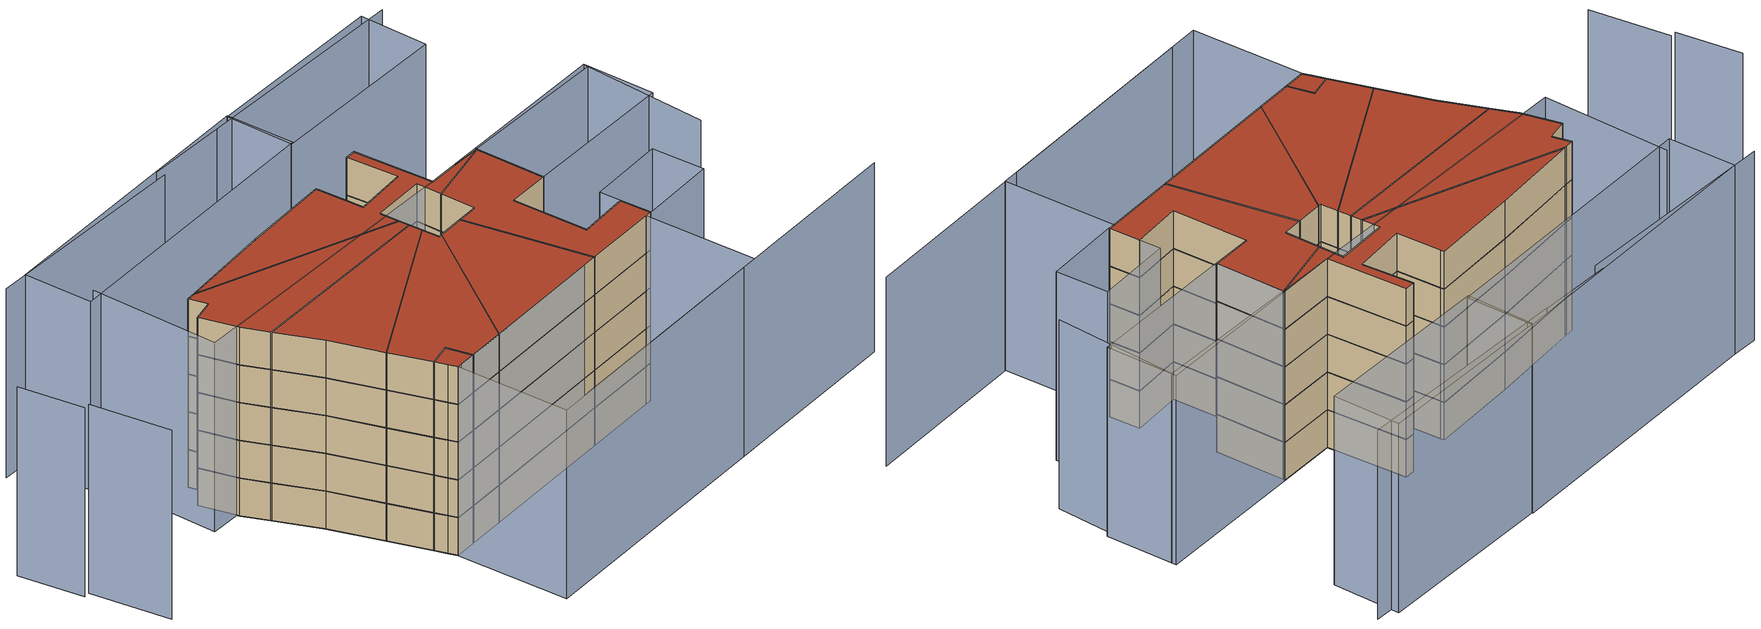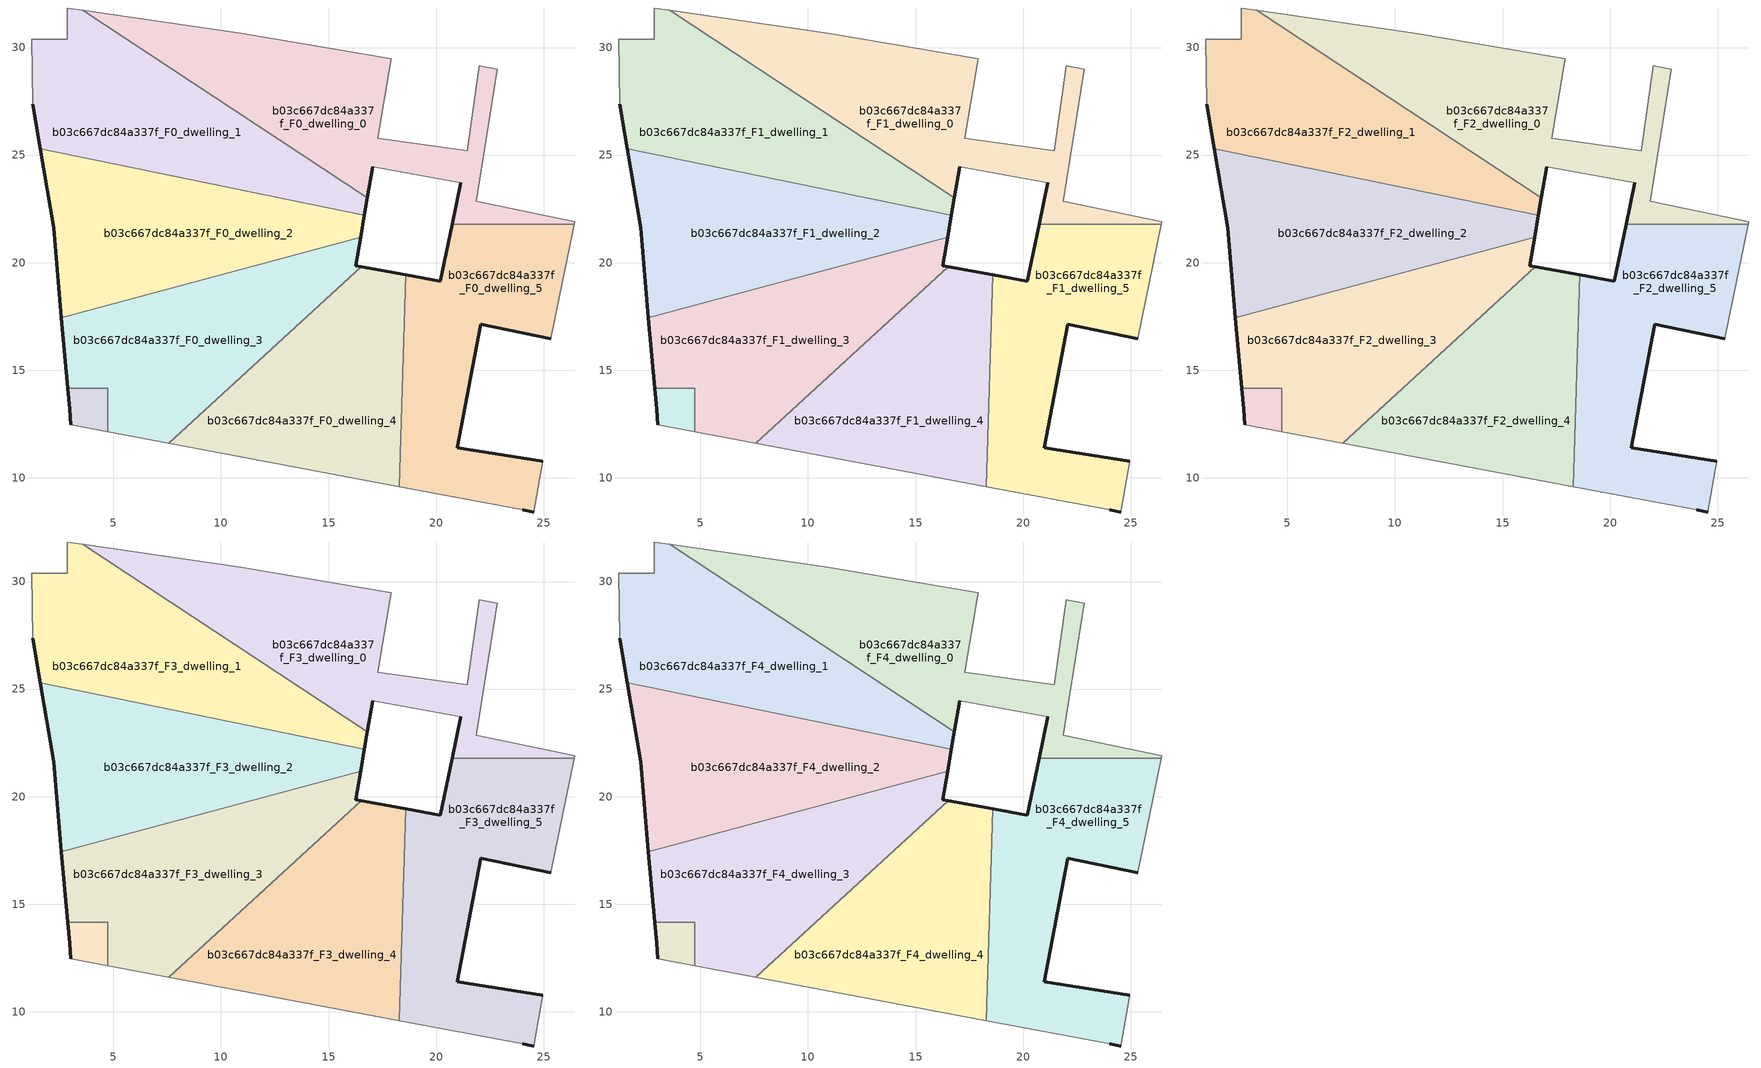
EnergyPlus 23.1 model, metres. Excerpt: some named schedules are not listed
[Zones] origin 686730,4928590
b03c667dc84a337f_F0_dwelling_0
 floor ground (EU_floor_Construction): 26.44,21.78 26.46,21.89 21.86,22.85 22.85,28.98 22.01,29.15 21.44,25.19 17.29,25.78 17.88,29.21 17.92,29.47 10.92,30.67 3.57,31.74 16.81,23.01 17.06,24.45 21.16,23.7 20.75,21.78 z0
 wall outside (EU_wall_Construction): 20.75,21.78 21.16,23.7 / 17.06,24.45 16.81,23.01 z0:3
 wall adiabatic (EU_wall_Construction): 21.16,23.7 17.06,24.45 / 3.57,31.74 10.92,30.67 17.92,29.47 17.88,29.21 17.29,25.78 21.44,25.19 22.01,29.15 22.85,28.98 21.86,22.85 26.46,21.89 26.44,21.78 z0:3
 wall to b03c667dc84a337f_F0_dwelling_5 (EU_wall_Construction): 26.44,21.78 20.75,21.78 z0:3
 wall to b03c667dc84a337f_F0_dwelling_1 (EU_wall_Construction): 16.81,23.01 3.57,31.74 z0:3
b03c667dc84a337f_F0_dwelling_1
 floor ground (EU_floor_Construction): 16.67,22.19 16.81,23.01 3.57,31.74 2.86,31.84 2.86,30.38 1.19,30.38 1.25,27.37 1.6,25.28 z0
 wall outside (EU_wall_Construction): 16.81,23.01 16.67,22.19 / 1.6,25.28 1.25,27.37 z0:3
 wall adiabatic (EU_wall_Construction): 1.25,27.37 1.19,30.38 2.86,30.38 2.86,31.84 3.57,31.74 z0:3
 wall to b03c667dc84a337f_F0_dwelling_2 (EU_wall_Construction): 16.67,22.19 1.6,25.28 z0:3
b03c667dc84a337f_F0_dwelling_2
 floor ground (EU_floor_Construction): 16.49,21.19 16.67,22.19 1.6,25.28 2.22,21.61 2.59,17.43 z0
 wall outside (EU_wall_Construction): 16.67,22.19 16.49,21.19 / 2.59,17.43 2.22,21.61 1.6,25.28 z0:3
 wall to b03c667dc84a337f_F0_dwelling_3 (EU_wall_Construction): 16.49,21.19 2.59,17.43 z0:3
b03c667dc84a337f_F0_dwelling_3
 floor ground (EU_floor_Construction): 16.52,19.81 16.26,19.85 16.49,21.19 2.59,17.43 2.87,14.16 4.73,14.16 4.73,12.14 7.58,11.6 z0
 wall outside (EU_wall_Construction): 16.49,21.19 16.26,19.85 16.52,19.81 / 2.87,14.16 2.59,17.43 z0:3
 wall adiabatic (EU_wall_Construction): 7.58,11.6 4.73,12.14 z0:3
 wall to b03c667dc84a337f_F0_dwelling_4 (EU_wall_Construction): 16.52,19.81 7.58,11.6 z0:3
 wall to b03c667dc84a337f_F0_circulation (EU_wall_Construction): 4.73,12.14 4.73,14.16 2.87,14.16 z0:3
b03c667dc84a337f_F0_dwelling_4
 floor ground (EU_floor_Construction): 18.3,9.58 18.6,19.42 16.52,19.81 7.58,11.6 z0
 wall outside (EU_wall_Construction): 16.52,19.81 18.6,19.42 z0:3
 wall adiabatic (EU_wall_Construction): 18.3,9.58 7.58,11.6 z0:3
 wall to b03c667dc84a337f_F0_dwelling_5 (EU_wall_Construction): 18.6,19.42 18.3,9.58 z0:3
b03c667dc84a337f_F0_dwelling_5
 floor ground (EU_floor_Construction): 24.55,8.41 24.96,10.77 20.98,11.39 22.07,17.13 25.33,16.45 26.44,21.78 20.75,21.78 20.19,19.13 18.6,19.42 18.3,9.58 24.02,8.5 z0
 wall outside (EU_wall_Construction): 24.55,8.41 24.02,8.5 / 18.6,19.42 20.19,19.13 20.75,21.78 / 25.33,16.45 22.07,17.13 20.98,11.39 24.96,10.77 z0:3
 wall adiabatic (EU_wall_Construction): 24.96,10.77 24.55,8.41 / 24.02,8.5 18.3,9.58 / 26.44,21.78 25.33,16.45 z0:3
b03c667dc84a337f_F0_circulation
 floor ground (EU_floor_Construction): 4.73,12.14 4.73,14.16 2.87,14.16 2.96,13.19 3.02,12.46 z0
 wall outside (EU_wall_Construction): 3.02,12.46 2.96,13.19 2.87,14.16 z0:3
 wall adiabatic (EU_wall_Construction): 4.73,12.14 3.02,12.46 z0:3
b03c667dc84a337f_F1_dwelling_0
 floor to b03c667dc84a337f_F0_dwelling_0 (EU_floor_Construction): 26.44,21.78 26.46,21.89 21.86,22.85 22.85,28.98 22.01,29.15 21.44,25.19 17.29,25.78 17.88,29.21 17.92,29.47 10.92,30.67 3.57,31.74 16.81,23.01 17.06,24.45 21.16,23.7 20.75,21.78 z3
 wall outside (EU_wall_Construction): 20.75,21.78 21.16,23.7 / 17.06,24.45 16.81,23.01 z3:6
 wall adiabatic (EU_wall_Construction): 21.16,23.7 17.06,24.45 / 3.57,31.74 10.92,30.67 17.92,29.47 17.88,29.21 17.29,25.78 21.44,25.19 22.01,29.15 22.85,28.98 21.86,22.85 26.46,21.89 26.44,21.78 z3:6
 wall to b03c667dc84a337f_F1_dwelling_5 (EU_wall_Construction): 26.44,21.78 20.75,21.78 z3:6
 wall to b03c667dc84a337f_F1_dwelling_1 (EU_wall_Construction): 16.81,23.01 3.57,31.74 z3:6
b03c667dc84a337f_F1_dwelling_1
 floor to b03c667dc84a337f_F0_dwelling_1 (EU_floor_Construction): 16.67,22.19 16.81,23.01 3.57,31.74 2.86,31.84 2.86,30.38 1.19,30.38 1.25,27.37 1.6,25.28 z3
 wall outside (EU_wall_Construction): 16.81,23.01 16.67,22.19 / 1.6,25.28 1.25,27.37 z3:6
 wall adiabatic (EU_wall_Construction): 1.25,27.37 1.19,30.38 2.86,30.38 2.86,31.84 3.57,31.74 z3:6
 wall to b03c667dc84a337f_F1_dwelling_2 (EU_wall_Construction): 16.67,22.19 1.6,25.28 z3:6
b03c667dc84a337f_F1_dwelling_2
 floor to b03c667dc84a337f_F0_dwelling_2 (EU_floor_Construction): 16.49,21.19 16.67,22.19 1.6,25.28 2.22,21.61 2.59,17.43 z3
 wall outside (EU_wall_Construction): 16.67,22.19 16.49,21.19 / 2.59,17.43 2.22,21.61 1.6,25.28 z3:6
 wall to b03c667dc84a337f_F1_dwelling_3 (EU_wall_Construction): 16.49,21.19 2.59,17.43 z3:6
b03c667dc84a337f_F1_dwelling_3
 floor to b03c667dc84a337f_F0_dwelling_3 (EU_floor_Construction): 16.52,19.81 16.26,19.85 16.49,21.19 2.59,17.43 2.87,14.16 4.73,14.16 4.73,12.14 7.58,11.6 z3
 wall outside (EU_wall_Construction): 16.49,21.19 16.26,19.85 16.52,19.81 / 2.87,14.16 2.59,17.43 z3:6
 wall adiabatic (EU_wall_Construction): 7.58,11.6 4.73,12.14 z3:6
 wall to b03c667dc84a337f_F1_dwelling_4 (EU_wall_Construction): 16.52,19.81 7.58,11.6 z3:6
 wall to b03c667dc84a337f_F1_circulation (EU_wall_Construction): 4.73,12.14 4.73,14.16 2.87,14.16 z3:6
b03c667dc84a337f_F1_dwelling_4
 floor to b03c667dc84a337f_F0_dwelling_4 (EU_floor_Construction): 18.3,9.58 18.6,19.42 16.52,19.81 7.58,11.6 z3
 wall outside (EU_wall_Construction): 16.52,19.81 18.6,19.42 z3:6
 wall adiabatic (EU_wall_Construction): 18.3,9.58 7.58,11.6 z3:6
 wall to b03c667dc84a337f_F1_dwelling_5 (EU_wall_Construction): 18.6,19.42 18.3,9.58 z3:6
b03c667dc84a337f_F1_dwelling_5
 floor to b03c667dc84a337f_F0_dwelling_5 (EU_floor_Construction): 24.55,8.41 24.96,10.77 20.98,11.39 22.07,17.13 25.33,16.45 26.44,21.78 20.75,21.78 20.19,19.13 18.6,19.42 18.3,9.58 24.02,8.5 z3
 wall outside (EU_wall_Construction): 24.55,8.41 24.02,8.5 / 18.6,19.42 20.19,19.13 20.75,21.78 / 25.33,16.45 22.07,17.13 20.98,11.39 24.96,10.77 z3:6
 wall adiabatic (EU_wall_Construction): 24.96,10.77 24.55,8.41 / 24.02,8.5 18.3,9.58 / 26.44,21.78 25.33,16.45 z3:6
b03c667dc84a337f_F1_circulation
 floor to b03c667dc84a337f_F0_circulation (EU_floor_Construction): 4.73,12.14 4.73,14.16 2.87,14.16 2.96,13.19 3.02,12.46 z3
 wall outside (EU_wall_Construction): 3.02,12.46 2.96,13.19 2.87,14.16 z3:6
 wall adiabatic (EU_wall_Construction): 4.73,12.14 3.02,12.46 z3:6
b03c667dc84a337f_F2_dwelling_0
 floor to b03c667dc84a337f_F1_dwelling_0 (EU_floor_Construction): 26.44,21.78 26.46,21.89 21.86,22.85 22.85,28.98 22.01,29.15 21.44,25.19 17.29,25.78 17.88,29.21 17.92,29.47 10.92,30.67 3.57,31.74 16.81,23.01 17.06,24.45 21.16,23.7 20.75,21.78 z6
 wall outside (EU_wall_Construction): 20.75,21.78 21.16,23.7 / 17.06,24.45 16.81,23.01 z6:9
 wall adiabatic (EU_wall_Construction): 21.16,23.7 17.06,24.45 / 3.57,31.74 10.92,30.67 17.92,29.47 17.88,29.21 17.29,25.78 21.44,25.19 22.01,29.15 22.85,28.98 21.86,22.85 26.46,21.89 26.44,21.78 z6:9
 wall to b03c667dc84a337f_F2_dwelling_5 (EU_wall_Construction): 26.44,21.78 20.75,21.78 z6:9
 wall to b03c667dc84a337f_F2_dwelling_1 (EU_wall_Construction): 16.81,23.01 3.57,31.74 z6:9
b03c667dc84a337f_F2_dwelling_1
 floor to b03c667dc84a337f_F1_dwelling_1 (EU_floor_Construction): 16.67,22.19 16.81,23.01 3.57,31.74 2.86,31.84 2.86,30.38 1.19,30.38 1.25,27.37 1.6,25.28 z6
 wall outside (EU_wall_Construction): 16.81,23.01 16.67,22.19 / 1.6,25.28 1.25,27.37 z6:9
 wall adiabatic (EU_wall_Construction): 1.25,27.37 1.19,30.38 2.86,30.38 2.86,31.84 3.57,31.74 z6:9
 wall to b03c667dc84a337f_F2_dwelling_2 (EU_wall_Construction): 16.67,22.19 1.6,25.28 z6:9
b03c667dc84a337f_F2_dwelling_2
 floor to b03c667dc84a337f_F1_dwelling_2 (EU_floor_Construction): 16.49,21.19 16.67,22.19 1.6,25.28 2.22,21.61 2.59,17.43 z6
 wall outside (EU_wall_Construction): 16.67,22.19 16.49,21.19 / 2.59,17.43 2.22,21.61 1.6,25.28 z6:9
 wall to b03c667dc84a337f_F2_dwelling_3 (EU_wall_Construction): 16.49,21.19 2.59,17.43 z6:9
b03c667dc84a337f_F2_dwelling_3
 floor to b03c667dc84a337f_F1_dwelling_3 (EU_floor_Construction): 16.52,19.81 16.26,19.85 16.49,21.19 2.59,17.43 2.87,14.16 4.73,14.16 4.73,12.14 7.58,11.6 z6
 wall outside (EU_wall_Construction): 16.49,21.19 16.26,19.85 16.52,19.81 / 2.87,14.16 2.59,17.43 z6:9
 wall adiabatic (EU_wall_Construction): 7.58,11.6 4.73,12.14 z6:9
 wall to b03c667dc84a337f_F2_dwelling_4 (EU_wall_Construction): 16.52,19.81 7.58,11.6 z6:9
 wall to b03c667dc84a337f_F2_circulation (EU_wall_Construction): 4.73,12.14 4.73,14.16 2.87,14.16 z6:9
b03c667dc84a337f_F2_dwelling_4
 floor to b03c667dc84a337f_F1_dwelling_4 (EU_floor_Construction): 18.3,9.58 18.6,19.42 16.52,19.81 7.58,11.6 z6
 wall outside (EU_wall_Construction): 16.52,19.81 18.6,19.42 z6:9
 wall adiabatic (EU_wall_Construction): 18.3,9.58 7.58,11.6 z6:9
 wall to b03c667dc84a337f_F2_dwelling_5 (EU_wall_Construction): 18.6,19.42 18.3,9.58 z6:9
b03c667dc84a337f_F2_dwelling_5
 floor to b03c667dc84a337f_F1_dwelling_5 (EU_floor_Construction): 24.55,8.41 24.96,10.77 20.98,11.39 22.07,17.13 25.33,16.45 26.44,21.78 20.75,21.78 20.19,19.13 18.6,19.42 18.3,9.58 24.02,8.5 z6
 wall outside (EU_wall_Construction): 24.55,8.41 24.02,8.5 / 18.6,19.42 20.19,19.13 20.75,21.78 / 25.33,16.45 22.07,17.13 20.98,11.39 24.96,10.77 z6:9
 wall adiabatic (EU_wall_Construction): 24.96,10.77 24.55,8.41 / 24.02,8.5 18.3,9.58 / 26.44,21.78 25.33,16.45 z6:9
b03c667dc84a337f_F2_circulation
 floor to b03c667dc84a337f_F1_circulation (EU_floor_Construction): 4.73,12.14 4.73,14.16 2.87,14.16 2.96,13.19 3.02,12.46 z6
 wall outside (EU_wall_Construction): 3.02,12.46 2.96,13.19 2.87,14.16 z6:9
 wall adiabatic (EU_wall_Construction): 4.73,12.14 3.02,12.46 z6:9
b03c667dc84a337f_F3_dwelling_0
 floor to b03c667dc84a337f_F2_dwelling_0 (EU_floor_Construction): 26.44,21.78 26.46,21.89 21.86,22.85 22.85,28.98 22.01,29.15 21.44,25.19 17.29,25.78 17.88,29.21 17.92,29.47 10.92,30.67 3.57,31.74 16.81,23.01 17.06,24.45 21.16,23.7 20.75,21.78 z9
 wall outside (EU_wall_Construction): 20.75,21.78 21.16,23.7 / 17.06,24.45 16.81,23.01 z9:12
 wall adiabatic (EU_wall_Construction): 21.16,23.7 17.06,24.45 / 3.57,31.74 10.92,30.67 17.92,29.47 17.88,29.21 17.29,25.78 21.44,25.19 22.01,29.15 22.85,28.98 21.86,22.85 26.46,21.89 26.44,21.78 z9:12
 wall to b03c667dc84a337f_F3_dwelling_5 (EU_wall_Construction): 26.44,21.78 20.75,21.78 z9:12
 wall to b03c667dc84a337f_F3_dwelling_1 (EU_wall_Construction): 16.81,23.01 3.57,31.74 z9:12
b03c667dc84a337f_F3_dwelling_1
 floor to b03c667dc84a337f_F2_dwelling_1 (EU_floor_Construction): 16.67,22.19 16.81,23.01 3.57,31.74 2.86,31.84 2.86,30.38 1.19,30.38 1.25,27.37 1.6,25.28 z9
 wall outside (EU_wall_Construction): 16.81,23.01 16.67,22.19 / 1.6,25.28 1.25,27.37 z9:12
 wall adiabatic (EU_wall_Construction): 1.25,27.37 1.19,30.38 2.86,30.38 2.86,31.84 3.57,31.74 z9:12
 wall to b03c667dc84a337f_F3_dwelling_2 (EU_wall_Construction): 16.67,22.19 1.6,25.28 z9:12
b03c667dc84a337f_F3_dwelling_2
 floor to b03c667dc84a337f_F2_dwelling_2 (EU_floor_Construction): 16.49,21.19 16.67,22.19 1.6,25.28 2.22,21.61 2.59,17.43 z9
 wall outside (EU_wall_Construction): 16.67,22.19 16.49,21.19 / 2.59,17.43 2.22,21.61 1.6,25.28 z9:12
 wall to b03c667dc84a337f_F3_dwelling_3 (EU_wall_Construction): 16.49,21.19 2.59,17.43 z9:12
b03c667dc84a337f_F3_dwelling_3
 floor to b03c667dc84a337f_F2_dwelling_3 (EU_floor_Construction): 16.52,19.81 16.26,19.85 16.49,21.19 2.59,17.43 2.87,14.16 4.73,14.16 4.73,12.14 7.58,11.6 z9
 wall outside (EU_wall_Construction): 16.49,21.19 16.26,19.85 16.52,19.81 / 2.87,14.16 2.59,17.43 z9:12
 wall adiabatic (EU_wall_Construction): 7.58,11.6 4.73,12.14 z9:12
 wall to b03c667dc84a337f_F3_dwelling_4 (EU_wall_Construction): 16.52,19.81 7.58,11.6 z9:12
 wall to b03c667dc84a337f_F3_circulation (EU_wall_Construction): 4.73,12.14 4.73,14.16 2.87,14.16 z9:12
b03c667dc84a337f_F3_dwelling_4
 floor to b03c667dc84a337f_F2_dwelling_4 (EU_floor_Construction): 18.3,9.58 18.6,19.42 16.52,19.81 7.58,11.6 z9
 wall outside (EU_wall_Construction): 16.52,19.81 18.6,19.42 z9:12
 wall adiabatic (EU_wall_Construction): 18.3,9.58 7.58,11.6 z9:12
 wall to b03c667dc84a337f_F3_dwelling_5 (EU_wall_Construction): 18.6,19.42 18.3,9.58 z9:12
b03c667dc84a337f_F3_dwelling_5
 floor to b03c667dc84a337f_F2_dwelling_5 (EU_floor_Construction): 24.55,8.41 24.96,10.77 20.98,11.39 22.07,17.13 25.33,16.45 26.44,21.78 20.75,21.78 20.19,19.13 18.6,19.42 18.3,9.58 24.02,8.5 z9
 wall outside (EU_wall_Construction): 24.55,8.41 24.02,8.5 / 18.6,19.42 20.19,19.13 20.75,21.78 / 25.33,16.45 22.07,17.13 20.98,11.39 24.96,10.77 z9:12
 wall adiabatic (EU_wall_Construction): 24.96,10.77 24.55,8.41 / 24.02,8.5 18.3,9.58 / 26.44,21.78 25.33,16.45 z9:12
b03c667dc84a337f_F3_circulation
 floor to b03c667dc84a337f_F2_circulation (EU_floor_Construction): 4.73,12.14 4.73,14.16 2.87,14.16 2.96,13.19 3.02,12.46 z9
 wall outside (EU_wall_Construction): 3.02,12.46 2.96,13.19 2.87,14.16 z9:12
 wall adiabatic (EU_wall_Construction): 4.73,12.14 3.02,12.46 z9:12
b03c667dc84a337f_F4_dwelling_0
 floor to b03c667dc84a337f_F3_dwelling_0 (EU_floor_Construction): 26.44,21.78 26.46,21.89 21.86,22.85 22.85,28.98 22.01,29.15 21.44,25.19 17.29,25.78 17.88,29.21 17.92,29.47 10.92,30.67 3.57,31.74 16.81,23.01 17.06,24.45 21.16,23.7 20.75,21.78 z12
 wall outside (EU_wall_Construction): 20.75,21.78 21.16,23.7 / 17.06,24.45 16.81,23.01 z12:15
 wall adiabatic (EU_wall_Construction): 21.16,23.7 17.06,24.45 / 3.57,31.74 10.92,30.67 17.92,29.47 17.88,29.21 17.29,25.78 21.44,25.19 22.01,29.15 22.85,28.98 21.86,22.85 26.46,21.89 26.44,21.78 z12:15
 wall to b03c667dc84a337f_F4_dwelling_5 (EU_wall_Construction): 26.44,21.78 20.75,21.78 z12:15
 wall to b03c667dc84a337f_F4_dwelling_1 (EU_wall_Construction): 16.81,23.01 3.57,31.74 z12:15
 roof outside (EU_roof_Construction): 22.85,28.98 21.86,22.85 26.46,21.89 26.44,21.78 20.75,21.78 21.16,23.7 17.06,24.45 16.81,23.01 3.57,31.74 10.92,30.67 17.92,29.47 17.88,29.21 17.29,25.78 21.44,25.19 22.01,29.15 z15
b03c667dc84a337f_F4_dwelling_1
 floor to b03c667dc84a337f_F3_dwelling_1 (EU_floor_Construction): 16.67,22.19 16.81,23.01 3.57,31.74 2.86,31.84 2.86,30.38 1.19,30.38 1.25,27.37 1.6,25.28 z12
 wall outside (EU_wall_Construction): 16.81,23.01 16.67,22.19 / 1.6,25.28 1.25,27.37 z12:15
 wall adiabatic (EU_wall_Construction): 1.25,27.37 1.19,30.38 2.86,30.38 2.86,31.84 3.57,31.74 z12:15
 wall to b03c667dc84a337f_F4_dwelling_2 (EU_wall_Construction): 16.67,22.19 1.6,25.28 z12:15
 roof outside (EU_roof_Construction): 16.81,23.01 16.67,22.19 1.6,25.28 1.25,27.37 1.19,30.38 2.86,30.38 2.86,31.84 3.57,31.74 z15
b03c667dc84a337f_F4_dwelling_2
 floor to b03c667dc84a337f_F3_dwelling_2 (EU_floor_Construction): 16.49,21.19 16.67,22.19 1.6,25.28 2.22,21.61 2.59,17.43 z12
 wall outside (EU_wall_Construction): 16.67,22.19 16.49,21.19 / 2.59,17.43 2.22,21.61 1.6,25.28 z12:15
 wall to b03c667dc84a337f_F4_dwelling_3 (EU_wall_Construction): 16.49,21.19 2.59,17.43 z12:15
 roof outside (EU_roof_Construction): 16.67,22.19 16.49,21.19 2.59,17.43 2.22,21.61 1.6,25.28 z15
b03c667dc84a337f_F4_dwelling_3
 floor to b03c667dc84a337f_F3_dwelling_3 (EU_floor_Construction): 16.52,19.81 16.26,19.85 16.49,21.19 2.59,17.43 2.87,14.16 4.73,14.16 4.73,12.14 7.58,11.6 z12
 wall outside (EU_wall_Construction): 16.49,21.19 16.26,19.85 16.52,19.81 / 2.87,14.16 2.59,17.43 z12:15
 wall adiabatic (EU_wall_Construction): 7.58,11.6 4.73,12.14 z12:15
 wall to b03c667dc84a337f_F4_dwelling_4 (EU_wall_Construction): 16.52,19.81 7.58,11.6 z12:15
 wall to b03c667dc84a337f_F4_circulation (EU_wall_Construction): 4.73,12.14 4.73,14.16 2.87,14.16 z12:15
 roof outside (EU_roof_Construction): 16.49,21.19 16.26,19.85 16.52,19.81 7.58,11.6 4.73,12.14 4.73,14.16 2.87,14.16 2.59,17.43 z15
b03c667dc84a337f_F4_dwelling_4
 floor to b03c667dc84a337f_F3_dwelling_4 (EU_floor_Construction): 18.3,9.58 18.6,19.42 16.52,19.81 7.58,11.6 z12
 wall outside (EU_wall_Construction): 16.52,19.81 18.6,19.42 z12:15
 wall adiabatic (EU_wall_Construction): 18.3,9.58 7.58,11.6 z12:15
 wall to b03c667dc84a337f_F4_dwelling_5 (EU_wall_Construction): 18.6,19.42 18.3,9.58 z12:15
 roof outside (EU_roof_Construction): 18.6,19.42 18.3,9.58 7.58,11.6 16.52,19.81 z15
b03c667dc84a337f_F4_dwelling_5
 floor to b03c667dc84a337f_F3_dwelling_5 (EU_floor_Construction): 24.55,8.41 24.96,10.77 20.98,11.39 22.07,17.13 25.33,16.45 26.44,21.78 20.75,21.78 20.19,19.13 18.6,19.42 18.3,9.58 24.02,8.5 z12
 wall outside (EU_wall_Construction): 24.55,8.41 24.02,8.5 / 18.6,19.42 20.19,19.13 20.75,21.78 / 25.33,16.45 22.07,17.13 20.98,11.39 24.96,10.77 z12:15
 wall adiabatic (EU_wall_Construction): 24.96,10.77 24.55,8.41 / 24.02,8.5 18.3,9.58 / 26.44,21.78 25.33,16.45 z12:15
 roof outside (EU_roof_Construction): 26.44,21.78 25.33,16.45 22.07,17.13 20.98,11.39 24.96,10.77 24.55,8.41 24.02,8.5 18.3,9.58 18.6,19.42 20.19,19.13 20.75,21.78 z15
b03c667dc84a337f_F4_circulation
 floor to b03c667dc84a337f_F3_circulation (EU_floor_Construction): 4.73,12.14 4.73,14.16 2.87,14.16 2.96,13.19 3.02,12.46 z12
 wall outside (EU_wall_Construction): 3.02,12.46 2.96,13.19 2.87,14.16 z12:15
 wall adiabatic (EU_wall_Construction): 4.73,12.14 3.02,12.46 z12:15
 roof outside (EU_roof_Construction): 4.73,14.16 4.73,12.14 3.02,12.46 2.96,13.19 2.87,14.16 z15
shading: -10.93,32.71 -11.41,26.5 / -11.03,37.78 -11.42,32.74 / 15.28,39.16 -1.04,43.14 / 38.5,34.08 21.11,38.31 / 21.48,38.22 15.33,39.75 / 3.81,3.49 35.75,-2.56 / 35.52,9.8 38.23,19.43 / 38.15,19.1 -1.04,28.13 / -1.04,28.13 1.2,37.89 / 22.16,33.07 -0.07,37.49 / -0.07,37.49 0.96,42.67 / 0.96,42.67 23.19,38.25 / 23.19,38.25 22.16,33.07 / 37.26,35.01 36.1,29.84 / 36.1,29.84 21.92,33.04 / 21.92,33.04 23.09,38.21 / 23.09,38.21 37.26,35.01 / 3.02,12.46 24.02,8.5 / 24.02,8.5 22.41,-0.03 / 22.41,-0.03 1.42,3.92 / 1.42,3.92 3.02,12.46 / 25.24,12.39 31.24,11.34 / 31.24,11.34 30.53,7.3 / 30.53,7.3 24.53,8.36 / 24.53,8.36 25.24,12.39 / 25.33,16.45 26.46,21.89 / 26.46,21.89 38.25,19.44 / 38.25,19.44 37.12,14 / 37.12,14 25.33,16.45 z0:15
[Building]
EU S2 Campaign: North Axis=0; Terrain=City; Solar Distribution=FullExterior
[Site:Location]
Bologna: Latitude=44.5; Longitude=11.25; Time Zone=1; Elevation=37
[SizingPeriod:WeatherFileDays]
AnnualSizingPeriod: Begin Month=1; Begin Day of Month=1; End Month=12; End Day of Month=31; Day of Week for Start Day=Monday; Use Weather File Daylight Saving Period=No; Use Weather File Rain and Snow Indicators=No
[MATERIAL]
EU_InternalMass_Material: Roughness=MediumRough; Thickness=0.1; Conductivity=1; Density=1800; Specific Heat=900; Thermal Absorptance=0.9; Solar Absorptance=0.7; Visible Absorptance=0.7
[MATERIAL:NOMASS] Roughness=MediumRough; Thermal Absorptance=0.9; Solar Absorptance=0.7; Visible Absorptance=0.7
Name | Thermal Resistance
EU_wall_NoMass | 0.779417
EU_roof_NoMass | 0.435466
EU_floor_NoMass | 0.588222
[CONSTRUCTION]
EU_wall_Construction: EU_wall_NoMass
EU_roof_Construction: EU_roof_NoMass
EU_floor_Construction: EU_floor_NoMass
EU_InternalMass_Construction: EU_InternalMass_Material
[ZONE] Type=1; Multiplier=1; Ceiling Height=autocalculate; Floor Area=autocalculate; Part of Total Floor Area=Yes
Name | Volume
b03c667dc84a337f_F0_dwelling_0; b03c667dc84a337f_F1_dwelling_0; b03c667dc84a337f_F2_dwelling_0; b03c667dc84a337f_F3_dwelling_0; b03c667dc84a337f_F4_dwelling_0 | 189.961
b03c667dc84a337f_F0_dwelling_1 | 191.602
b03c667dc84a337f_F1_dwelling_1; b03c667dc84a337f_F2_dwelling_1; b03c667dc84a337f_F3_dwelling_1; b03c667dc84a337f_F4_dwelling_1 | 191.604
b03c667dc84a337f_F0_dwelling_2 | 190.873
b03c667dc84a337f_F1_dwelling_2; b03c667dc84a337f_F2_dwelling_2; b03c667dc84a337f_F3_dwelling_2; b03c667dc84a337f_F4_dwelling_2 | 190.874
b03c667dc84a337f_F0_dwelling_3 | 191.732
b03c667dc84a337f_F1_dwelling_3; b03c667dc84a337f_F2_dwelling_3; b03c667dc84a337f_F3_dwelling_3; b03c667dc84a337f_F4_dwelling_3 | 191.733
b03c667dc84a337f_F0_dwelling_4 | 189.899
b03c667dc84a337f_F1_dwelling_4; b03c667dc84a337f_F2_dwelling_4; b03c667dc84a337f_F3_dwelling_4; b03c667dc84a337f_F4_dwelling_4 | 189.898
b03c667dc84a337f_F0_dwelling_5; b03c667dc84a337f_F1_dwelling_5; b03c667dc84a337f_F2_dwelling_5; b03c667dc84a337f_F3_dwelling_5; b03c667dc84a337f_F4_dwelling_5 | 188.503
b03c667dc84a337f_F0_circulation | 9.90015
b03c667dc84a337f_F1_circulation; b03c667dc84a337f_F2_circulation; b03c667dc84a337f_F3_circulation; b03c667dc84a337f_F4_circulation | 9.90088
[INTERNALMASS] Construction=EU_InternalMass_Construction
Name | Zone or ZoneList | Surface Area
b03c667dc84a337f_F0_dwelling_0_EU_InternalMass | b03c667dc84a337f_F0_dwelling_0 | 63.3213
b03c667dc84a337f_F0_dwelling_1_EU_InternalMass | b03c667dc84a337f_F0_dwelling_1 | 63.8704
b03c667dc84a337f_F0_dwelling_2_EU_InternalMass | b03c667dc84a337f_F0_dwelling_2 | 63.6195
b03c667dc84a337f_F0_dwelling_3_EU_InternalMass | b03c667dc84a337f_F0_dwelling_3 | 63.9142
b03c667dc84a337f_F0_dwelling_4_EU_InternalMass | b03c667dc84a337f_F0_dwelling_4 | 63.2962
b03c667dc84a337f_F0_dwelling_5_EU_InternalMass | b03c667dc84a337f_F0_dwelling_5 | 62.8346
b03c667dc84a337f_F1_dwelling_0_EU_InternalMass | b03c667dc84a337f_F1_dwelling_0 | 63.3213
b03c667dc84a337f_F1_dwelling_1_EU_InternalMass | b03c667dc84a337f_F1_dwelling_1 | 63.8704
b03c667dc84a337f_F1_dwelling_2_EU_InternalMass | b03c667dc84a337f_F1_dwelling_2 | 63.6195
b03c667dc84a337f_F1_dwelling_3_EU_InternalMass | b03c667dc84a337f_F1_dwelling_3 | 63.9142
b03c667dc84a337f_F1_dwelling_4_EU_InternalMass | b03c667dc84a337f_F1_dwelling_4 | 63.2962
b03c667dc84a337f_F1_dwelling_5_EU_InternalMass | b03c667dc84a337f_F1_dwelling_5 | 62.8346
b03c667dc84a337f_F2_dwelling_0_EU_InternalMass | b03c667dc84a337f_F2_dwelling_0 | 63.3213
b03c667dc84a337f_F2_dwelling_1_EU_InternalMass | b03c667dc84a337f_F2_dwelling_1 | 63.8704
b03c667dc84a337f_F2_dwelling_2_EU_InternalMass | b03c667dc84a337f_F2_dwelling_2 | 63.6195
b03c667dc84a337f_F2_dwelling_3_EU_InternalMass | b03c667dc84a337f_F2_dwelling_3 | 63.9142
b03c667dc84a337f_F2_dwelling_4_EU_InternalMass | b03c667dc84a337f_F2_dwelling_4 | 63.2962
b03c667dc84a337f_F2_dwelling_5_EU_InternalMass | b03c667dc84a337f_F2_dwelling_5 | 62.8346
b03c667dc84a337f_F3_dwelling_0_EU_InternalMass | b03c667dc84a337f_F3_dwelling_0 | 63.3213
b03c667dc84a337f_F3_dwelling_1_EU_InternalMass | b03c667dc84a337f_F3_dwelling_1 | 63.8704
b03c667dc84a337f_F3_dwelling_2_EU_InternalMass | b03c667dc84a337f_F3_dwelling_2 | 63.6195
b03c667dc84a337f_F3_dwelling_3_EU_InternalMass | b03c667dc84a337f_F3_dwelling_3 | 63.9142
b03c667dc84a337f_F3_dwelling_4_EU_InternalMass | b03c667dc84a337f_F3_dwelling_4 | 63.2962
b03c667dc84a337f_F3_dwelling_5_EU_InternalMass | b03c667dc84a337f_F3_dwelling_5 | 62.8346
b03c667dc84a337f_F4_dwelling_0_EU_InternalMass | b03c667dc84a337f_F4_dwelling_0 | 63.3213
b03c667dc84a337f_F4_dwelling_1_EU_InternalMass | b03c667dc84a337f_F4_dwelling_1 | 63.8704
b03c667dc84a337f_F4_dwelling_2_EU_InternalMass | b03c667dc84a337f_F4_dwelling_2 | 63.6195
b03c667dc84a337f_F4_dwelling_3_EU_InternalMass | b03c667dc84a337f_F4_dwelling_3 | 63.9142
b03c667dc84a337f_F4_dwelling_4_EU_InternalMass | b03c667dc84a337f_F4_dwelling_4 | 63.2962
b03c667dc84a337f_F4_dwelling_5_EU_InternalMass | b03c667dc84a337f_F4_dwelling_5 | 62.8346
[OTHEREQUIPMENT] Fuel Type=Electricity; Design Level Calculation Method=Watts/Area; Power per Zone Floor Area=1; Fraction Latent=0; Fraction Radiant=0; Fraction Lost=0; Carbon Dioxide Generation Rate=0; EndUse Subcategory=EU_Step8_InternalGains
Name | Zone or ZoneList or Space or SpaceList | Schedule
EU_Step8_InternalGain_b03c667dc84a337f_F0_dwelling_0_f000 | b03c667dc84a337f_F0_dwelling_0 | EU_Step8_GainSchedule_b03c667dc84a337f_F0_dwelling_0_f000
EU_Step8_InternalGain_b03c667dc84a337f_F0_dwelling_1_f000 | b03c667dc84a337f_F0_dwelling_1 | EU_Step8_GainSchedule_b03c667dc84a337f_F0_dwelling_1_f000
EU_Step8_InternalGain_b03c667dc84a337f_F0_dwelling_2_f000 | b03c667dc84a337f_F0_dwelling_2 | EU_Step8_GainSchedule_b03c667dc84a337f_F0_dwelling_2_f000
EU_Step8_InternalGain_b03c667dc84a337f_F0_dwelling_3_f000 | b03c667dc84a337f_F0_dwelling_3 | EU_Step8_GainSchedule_b03c667dc84a337f_F0_dwelling_3_f000
EU_Step8_InternalGain_b03c667dc84a337f_F0_dwelling_4_f000 | b03c667dc84a337f_F0_dwelling_4 | EU_Step8_GainSchedule_b03c667dc84a337f_F0_dwelling_4_f000
EU_Step8_InternalGain_b03c667dc84a337f_F0_dwelling_5_f000 | b03c667dc84a337f_F0_dwelling_5 | EU_Step8_GainSchedule_b03c667dc84a337f_F0_dwelling_5_f000
EU_Step8_InternalGain_b03c667dc84a337f_F1_dwelling_0_f000 | b03c667dc84a337f_F1_dwelling_0 | EU_Step8_GainSchedule_b03c667dc84a337f_F1_dwelling_0_f000
EU_Step8_InternalGain_b03c667dc84a337f_F1_dwelling_1_f000 | b03c667dc84a337f_F1_dwelling_1 | EU_Step8_GainSchedule_b03c667dc84a337f_F1_dwelling_1_f000
EU_Step8_InternalGain_b03c667dc84a337f_F1_dwelling_2_f000 | b03c667dc84a337f_F1_dwelling_2 | EU_Step8_GainSchedule_b03c667dc84a337f_F1_dwelling_2_f000
EU_Step8_InternalGain_b03c667dc84a337f_F1_dwelling_3_f000 | b03c667dc84a337f_F1_dwelling_3 | EU_Step8_GainSchedule_b03c667dc84a337f_F1_dwelling_3_f000
EU_Step8_InternalGain_b03c667dc84a337f_F1_dwelling_4_f000 | b03c667dc84a337f_F1_dwelling_4 | EU_Step8_GainSchedule_b03c667dc84a337f_F1_dwelling_4_f000
EU_Step8_InternalGain_b03c667dc84a337f_F1_dwelling_5_f000 | b03c667dc84a337f_F1_dwelling_5 | EU_Step8_GainSchedule_b03c667dc84a337f_F1_dwelling_5_f000
EU_Step8_InternalGain_b03c667dc84a337f_F2_dwelling_0_f000 | b03c667dc84a337f_F2_dwelling_0 | EU_Step8_GainSchedule_b03c667dc84a337f_F2_dwelling_0_f000
EU_Step8_InternalGain_b03c667dc84a337f_F2_dwelling_1_f000 | b03c667dc84a337f_F2_dwelling_1 | EU_Step8_GainSchedule_b03c667dc84a337f_F2_dwelling_1_f000
EU_Step8_InternalGain_b03c667dc84a337f_F2_dwelling_2_f000 | b03c667dc84a337f_F2_dwelling_2 | EU_Step8_GainSchedule_b03c667dc84a337f_F2_dwelling_2_f000
EU_Step8_InternalGain_b03c667dc84a337f_F2_dwelling_3_f000 | b03c667dc84a337f_F2_dwelling_3 | EU_Step8_GainSchedule_b03c667dc84a337f_F2_dwelling_3_f000
EU_Step8_InternalGain_b03c667dc84a337f_F2_dwelling_4_f000 | b03c667dc84a337f_F2_dwelling_4 | EU_Step8_GainSchedule_b03c667dc84a337f_F2_dwelling_4_f000
EU_Step8_InternalGain_b03c667dc84a337f_F2_dwelling_5_f000 | b03c667dc84a337f_F2_dwelling_5 | EU_Step8_GainSchedule_b03c667dc84a337f_F2_dwelling_5_f000
EU_Step8_InternalGain_b03c667dc84a337f_F3_dwelling_0_f000 | b03c667dc84a337f_F3_dwelling_0 | EU_Step8_GainSchedule_b03c667dc84a337f_F3_dwelling_0_f000
EU_Step8_InternalGain_b03c667dc84a337f_F3_dwelling_1_f000 | b03c667dc84a337f_F3_dwelling_1 | EU_Step8_GainSchedule_b03c667dc84a337f_F3_dwelling_1_f000
EU_Step8_InternalGain_b03c667dc84a337f_F3_dwelling_2_f000 | b03c667dc84a337f_F3_dwelling_2 | EU_Step8_GainSchedule_b03c667dc84a337f_F3_dwelling_2_f000
EU_Step8_InternalGain_b03c667dc84a337f_F3_dwelling_3_f000 | b03c667dc84a337f_F3_dwelling_3 | EU_Step8_GainSchedule_b03c667dc84a337f_F3_dwelling_3_f000
EU_Step8_InternalGain_b03c667dc84a337f_F3_dwelling_4_f000 | b03c667dc84a337f_F3_dwelling_4 | EU_Step8_GainSchedule_b03c667dc84a337f_F3_dwelling_4_f000
EU_Step8_InternalGain_b03c667dc84a337f_F3_dwelling_5_f000 | b03c667dc84a337f_F3_dwelling_5 | EU_Step8_GainSchedule_b03c667dc84a337f_F3_dwelling_5_f000
EU_Step8_InternalGain_b03c667dc84a337f_F4_dwelling_0_f000 | b03c667dc84a337f_F4_dwelling_0 | EU_Step8_GainSchedule_b03c667dc84a337f_F4_dwelling_0_f000
EU_Step8_InternalGain_b03c667dc84a337f_F4_dwelling_1_f000 | b03c667dc84a337f_F4_dwelling_1 | EU_Step8_GainSchedule_b03c667dc84a337f_F4_dwelling_1_f000
EU_Step8_InternalGain_b03c667dc84a337f_F4_dwelling_2_f000 | b03c667dc84a337f_F4_dwelling_2 | EU_Step8_GainSchedule_b03c667dc84a337f_F4_dwelling_2_f000
EU_Step8_InternalGain_b03c667dc84a337f_F4_dwelling_3_f000 | b03c667dc84a337f_F4_dwelling_3 | EU_Step8_GainSchedule_b03c667dc84a337f_F4_dwelling_3_f000
EU_Step8_InternalGain_b03c667dc84a337f_F4_dwelling_4_f000 | b03c667dc84a337f_F4_dwelling_4 | EU_Step8_GainSchedule_b03c667dc84a337f_F4_dwelling_4_f000
EU_Step8_InternalGain_b03c667dc84a337f_F4_dwelling_5_f000 | b03c667dc84a337f_F4_dwelling_5 | EU_Step8_GainSchedule_b03c667dc84a337f_F4_dwelling_5_f000
[ZONEINFILTRATION:DESIGNFLOWRATE] Schedule=EU_AlwaysOn; Design Flow Rate Calculation Method=Flow/Area; Flow Rate per Floor Area=0.0005; Constant Term Coefficient=1; Temperature Term Coefficient=0; Velocity Term Coefficient=0; Velocity Squared Term Coefficient=0
Name | Zone or ZoneList or Space or SpaceList
EU_Circulation_Infiltration_b03c667dc84a337f_F0_circulation | b03c667dc84a337f_F0_circulation
EU_Circulation_Infiltration_b03c667dc84a337f_F1_circulation | b03c667dc84a337f_F1_circulation
EU_Circulation_Infiltration_b03c667dc84a337f_F2_circulation | b03c667dc84a337f_F2_circulation
EU_Circulation_Infiltration_b03c667dc84a337f_F3_circulation | b03c667dc84a337f_F3_circulation
EU_Circulation_Infiltration_b03c667dc84a337f_F4_circulation | b03c667dc84a337f_F4_circulation
[ZONEVENTILATION:DESIGNFLOWRATE] Schedule=EU_AlwaysOn; Design Flow Rate Calculation Method=AirChanges/Hour; Air Changes per Hour=0.712058; Ventilation Type=Natural; Fan Pressure Rise=0; Fan Total Efficiency=1; Constant Term Coefficient=1; Temperature Term Coefficient=0; Velocity Term Coefficient=0; Velocity Squared Term Coefficient=0; Minimum Indoor Temperature=-100; Maximum Indoor Temperature=100; Delta Temperature=-100; Minimum Outdoor Temperature=-100; Maximum Outdoor Temperature=100; Maximum Wind Speed=40
Name | Zone or ZoneList or Space or SpaceList
EU_ConstantAir_b03c667dc84a337f_F0_dwelling_0 | b03c667dc84a337f_F0_dwelling_0
EU_ConstantAir_b03c667dc84a337f_F0_dwelling_1 | b03c667dc84a337f_F0_dwelling_1
EU_ConstantAir_b03c667dc84a337f_F0_dwelling_2 | b03c667dc84a337f_F0_dwelling_2
EU_ConstantAir_b03c667dc84a337f_F0_dwelling_3 | b03c667dc84a337f_F0_dwelling_3
EU_ConstantAir_b03c667dc84a337f_F0_dwelling_4 | b03c667dc84a337f_F0_dwelling_4
EU_ConstantAir_b03c667dc84a337f_F0_dwelling_5 | b03c667dc84a337f_F0_dwelling_5
EU_ConstantAir_b03c667dc84a337f_F1_dwelling_0 | b03c667dc84a337f_F1_dwelling_0
EU_ConstantAir_b03c667dc84a337f_F1_dwelling_1 | b03c667dc84a337f_F1_dwelling_1
EU_ConstantAir_b03c667dc84a337f_F1_dwelling_2 | b03c667dc84a337f_F1_dwelling_2
EU_ConstantAir_b03c667dc84a337f_F1_dwelling_3 | b03c667dc84a337f_F1_dwelling_3
EU_ConstantAir_b03c667dc84a337f_F1_dwelling_4 | b03c667dc84a337f_F1_dwelling_4
EU_ConstantAir_b03c667dc84a337f_F1_dwelling_5 | b03c667dc84a337f_F1_dwelling_5
EU_ConstantAir_b03c667dc84a337f_F2_dwelling_0 | b03c667dc84a337f_F2_dwelling_0
EU_ConstantAir_b03c667dc84a337f_F2_dwelling_1 | b03c667dc84a337f_F2_dwelling_1
EU_ConstantAir_b03c667dc84a337f_F2_dwelling_2 | b03c667dc84a337f_F2_dwelling_2
EU_ConstantAir_b03c667dc84a337f_F2_dwelling_3 | b03c667dc84a337f_F2_dwelling_3
EU_ConstantAir_b03c667dc84a337f_F2_dwelling_4 | b03c667dc84a337f_F2_dwelling_4
EU_ConstantAir_b03c667dc84a337f_F2_dwelling_5 | b03c667dc84a337f_F2_dwelling_5
EU_ConstantAir_b03c667dc84a337f_F3_dwelling_0 | b03c667dc84a337f_F3_dwelling_0
EU_ConstantAir_b03c667dc84a337f_F3_dwelling_1 | b03c667dc84a337f_F3_dwelling_1
EU_ConstantAir_b03c667dc84a337f_F3_dwelling_2 | b03c667dc84a337f_F3_dwelling_2
EU_ConstantAir_b03c667dc84a337f_F3_dwelling_3 | b03c667dc84a337f_F3_dwelling_3
EU_ConstantAir_b03c667dc84a337f_F3_dwelling_4 | b03c667dc84a337f_F3_dwelling_4
EU_ConstantAir_b03c667dc84a337f_F3_dwelling_5 | b03c667dc84a337f_F3_dwelling_5
EU_ConstantAir_b03c667dc84a337f_F4_dwelling_0 | b03c667dc84a337f_F4_dwelling_0
EU_ConstantAir_b03c667dc84a337f_F4_dwelling_1 | b03c667dc84a337f_F4_dwelling_1
EU_ConstantAir_b03c667dc84a337f_F4_dwelling_2 | b03c667dc84a337f_F4_dwelling_2
EU_ConstantAir_b03c667dc84a337f_F4_dwelling_3 | b03c667dc84a337f_F4_dwelling_3
EU_ConstantAir_b03c667dc84a337f_F4_dwelling_4 | b03c667dc84a337f_F4_dwelling_4
EU_ConstantAir_b03c667dc84a337f_F4_dwelling_5 | b03c667dc84a337f_F4_dwelling_5
[HVACTEMPLATE:ZONE:IDEALLOADSAIRSYSTEM] System Availability Schedule=EU_AlwaysOn; Maximum Heating Supply Air Temperature=50; Minimum Cooling Supply Air Temperature=13; Maximum Heating Supply Air Humidity Ratio=0.0156; Minimum Cooling Supply Air Humidity Ratio=0.0077; Heating Limit=NoLimit; Cooling Limit=NoLimit; Heating Availability Schedule=EU_AlwaysOn; Cooling Availability Schedule=EU_CoolingOff; Dehumidification Control Type=ConstantSensibleHeatRatio; Cooling Sensible Heat Ratio=0.7; Dehumidification Setpoint=60; Humidification Control Type=None; Humidification Setpoint=30; Outdoor Air Method=None; Outdoor Air Flow Rate per Person=0.00944; Outdoor Air Flow Rate per Zone Floor Area=0; Outdoor Air Flow Rate per Zone=0; Demand Controlled Ventilation Type=None; Outdoor Air Economizer Type=NoEconomizer; Heat Recovery Type=None; Sensible Heat Recovery Effectiveness=0.7; Latent Heat Recovery Effectiveness=0.65
Name | Template Thermostat
b03c667dc84a337f_F0_dwelling_0 | EU_HeatOnly_b03c667dc84a337f_F0_dwelling_0
b03c667dc84a337f_F0_dwelling_1 | EU_HeatOnly_b03c667dc84a337f_F0_dwelling_1
b03c667dc84a337f_F0_dwelling_2 | EU_HeatOnly_b03c667dc84a337f_F0_dwelling_2
b03c667dc84a337f_F0_dwelling_3 | EU_HeatOnly_b03c667dc84a337f_F0_dwelling_3
b03c667dc84a337f_F0_dwelling_4 | EU_HeatOnly_b03c667dc84a337f_F0_dwelling_4
b03c667dc84a337f_F0_dwelling_5 | EU_HeatOnly_b03c667dc84a337f_F0_dwelling_5
b03c667dc84a337f_F1_dwelling_0 | EU_HeatOnly_b03c667dc84a337f_F1_dwelling_0
b03c667dc84a337f_F1_dwelling_1 | EU_HeatOnly_b03c667dc84a337f_F1_dwelling_1
b03c667dc84a337f_F1_dwelling_2 | EU_HeatOnly_b03c667dc84a337f_F1_dwelling_2
b03c667dc84a337f_F1_dwelling_3 | EU_HeatOnly_b03c667dc84a337f_F1_dwelling_3
b03c667dc84a337f_F1_dwelling_4 | EU_HeatOnly_b03c667dc84a337f_F1_dwelling_4
b03c667dc84a337f_F1_dwelling_5 | EU_HeatOnly_b03c667dc84a337f_F1_dwelling_5
b03c667dc84a337f_F2_dwelling_0 | EU_HeatOnly_b03c667dc84a337f_F2_dwelling_0
b03c667dc84a337f_F2_dwelling_1 | EU_HeatOnly_b03c667dc84a337f_F2_dwelling_1
b03c667dc84a337f_F2_dwelling_2 | EU_HeatOnly_b03c667dc84a337f_F2_dwelling_2
b03c667dc84a337f_F2_dwelling_3 | EU_HeatOnly_b03c667dc84a337f_F2_dwelling_3
b03c667dc84a337f_F2_dwelling_4 | EU_HeatOnly_b03c667dc84a337f_F2_dwelling_4
b03c667dc84a337f_F2_dwelling_5 | EU_HeatOnly_b03c667dc84a337f_F2_dwelling_5
b03c667dc84a337f_F3_dwelling_0 | EU_HeatOnly_b03c667dc84a337f_F3_dwelling_0
b03c667dc84a337f_F3_dwelling_1 | EU_HeatOnly_b03c667dc84a337f_F3_dwelling_1
b03c667dc84a337f_F3_dwelling_2 | EU_HeatOnly_b03c667dc84a337f_F3_dwelling_2
b03c667dc84a337f_F3_dwelling_3 | EU_HeatOnly_b03c667dc84a337f_F3_dwelling_3
b03c667dc84a337f_F3_dwelling_4 | EU_HeatOnly_b03c667dc84a337f_F3_dwelling_4
b03c667dc84a337f_F3_dwelling_5 | EU_HeatOnly_b03c667dc84a337f_F3_dwelling_5
b03c667dc84a337f_F4_dwelling_0 | EU_HeatOnly_b03c667dc84a337f_F4_dwelling_0
b03c667dc84a337f_F4_dwelling_1 | EU_HeatOnly_b03c667dc84a337f_F4_dwelling_1
b03c667dc84a337f_F4_dwelling_2 | EU_HeatOnly_b03c667dc84a337f_F4_dwelling_2
b03c667dc84a337f_F4_dwelling_3 | EU_HeatOnly_b03c667dc84a337f_F4_dwelling_3
b03c667dc84a337f_F4_dwelling_4 | EU_HeatOnly_b03c667dc84a337f_F4_dwelling_4
b03c667dc84a337f_F4_dwelling_5 | EU_HeatOnly_b03c667dc84a337f_F4_dwelling_5
[SIZING:ZONE] Zone Cooling Design Supply Air Temperature Input Method=SupplyAirTemperature; Zone Cooling Design Supply Air Temperature=13; Zone Heating Design Supply Air Temperature Input Method=SupplyAirTemperature; Zone Heating Design Supply Air Temperature=50; Zone Cooling Design Supply Air Humidity Ratio=0.008; Zone Heating Design Supply Air Humidity Ratio=0.008; Cooling Design Air Flow Method=DesignDay; Cooling Design Air Flow Rate=0; Cooling Minimum Air Flow per Zone Floor Area=0.000762; Cooling Minimum Air Flow=0; Cooling Minimum Air Flow Fraction=0.2; Heating Design Air Flow Method=DesignDay; Heating Design Air Flow Rate=0; Heating Maximum Air Flow per Zone Floor Area=0.002032; Heating Maximum Air Flow=0.141576; Heating Maximum Air Flow Fraction=0.3; Account for Dedicated Outdoor Air System=No; Dedicated Outdoor Air System Control Strategy=NeutralSupplyAir; Dedicated Outdoor Air Low Setpoint Temperature for Design=autosize; Dedicated Outdoor Air High Setpoint Temperature for Design=autosize; Zone Load Sizing Method=Sensible Load Only No Latent Load; Zone Latent Cooling Design Supply Air Humidity Ratio Input Method=HumidityRatioDifference; Zone Cooling Design Supply Air Humidity Ratio Difference=0.005; Zone Latent Heating Design Supply Air Humidity Ratio Input Method=HumidityRatioDifference; Zone Humidification Design Supply Air Humidity Ratio Difference=0.005
b03c667dc84a337f_F0_dwelling_0; b03c667dc84a337f_F0_dwelling_1; b03c667dc84a337f_F0_dwelling_2; b03c667dc84a337f_F0_dwelling_3; b03c667dc84a337f_F0_dwelling_4; b03c667dc84a337f_F0_dwelling_5; b03c667dc84a337f_F1_dwelling_0; b03c667dc84a337f_F1_dwelling_1; b03c667dc84a337f_F1_dwelling_2; b03c667dc84a337f_F1_dwelling_3; b03c667dc84a337f_F1_dwelling_4; b03c667dc84a337f_F1_dwelling_5; b03c667dc84a337f_F2_dwelling_0; b03c667dc84a337f_F2_dwelling_1; b03c667dc84a337f_F2_dwelling_2; b03c667dc84a337f_F2_dwelling_3; b03c667dc84a337f_F2_dwelling_4; b03c667dc84a337f_F2_dwelling_5; b03c667dc84a337f_F3_dwelling_0; b03c667dc84a337f_F3_dwelling_1; b03c667dc84a337f_F3_dwelling_2; b03c667dc84a337f_F3_dwelling_3; b03c667dc84a337f_F3_dwelling_4; b03c667dc84a337f_F3_dwelling_5; b03c667dc84a337f_F4_dwelling_0; b03c667dc84a337f_F4_dwelling_1; b03c667dc84a337f_F4_dwelling_2; b03c667dc84a337f_F4_dwelling_3; b03c667dc84a337f_F4_dwelling_4; b03c667dc84a337f_F4_dwelling_5
[SCHEDULE:FILE] Column Number=1; Rows to Skip at Top=0; Number of Hours of Data=8760; Column Separator=Comma; Interpolate to Timestep=No; Minutes per Item=60; Adjust Schedule for Daylight Savings=Yes
Name | File
EU_Step8_GainSchedule_b03c667dc84a337f_F0_dwelling_0_f000 | ../../schedules/b03c667dc84a337f/b03c667dc84a337f_F0_dwelling_0_f000_gain.csv
EU_Step8_GainSchedule_b03c667dc84a337f_F0_dwelling_1_f000 | ../../schedules/b03c667dc84a337f/b03c667dc84a337f_F0_dwelling_1_f000_gain.csv
EU_Step8_GainSchedule_b03c667dc84a337f_F0_dwelling_2_f000 | ../../schedules/b03c667dc84a337f/b03c667dc84a337f_F0_dwelling_2_f000_gain.csv
EU_Step8_GainSchedule_b03c667dc84a337f_F0_dwelling_3_f000 | ../../schedules/b03c667dc84a337f/b03c667dc84a337f_F0_dwelling_3_f000_gain.csv
EU_Step8_GainSchedule_b03c667dc84a337f_F0_dwelling_4_f000 | ../../schedules/b03c667dc84a337f/b03c667dc84a337f_F0_dwelling_4_f000_gain.csv
EU_Step8_GainSchedule_b03c667dc84a337f_F0_dwelling_5_f000 | ../../schedules/b03c667dc84a337f/b03c667dc84a337f_F0_dwelling_5_f000_gain.csv
EU_Step8_GainSchedule_b03c667dc84a337f_F1_dwelling_0_f000 | ../../schedules/b03c667dc84a337f/b03c667dc84a337f_F1_dwelling_0_f000_gain.csv
EU_Step8_GainSchedule_b03c667dc84a337f_F1_dwelling_1_f000 | ../../schedules/b03c667dc84a337f/b03c667dc84a337f_F1_dwelling_1_f000_gain.csv
EU_Step8_GainSchedule_b03c667dc84a337f_F1_dwelling_2_f000 | ../../schedules/b03c667dc84a337f/b03c667dc84a337f_F1_dwelling_2_f000_gain.csv
EU_Step8_GainSchedule_b03c667dc84a337f_F1_dwelling_3_f000 | ../../schedules/b03c667dc84a337f/b03c667dc84a337f_F1_dwelling_3_f000_gain.csv
EU_Step8_GainSchedule_b03c667dc84a337f_F1_dwelling_4_f000 | ../../schedules/b03c667dc84a337f/b03c667dc84a337f_F1_dwelling_4_f000_gain.csv
EU_Step8_GainSchedule_b03c667dc84a337f_F1_dwelling_5_f000 | ../../schedules/b03c667dc84a337f/b03c667dc84a337f_F1_dwelling_5_f000_gain.csv
EU_Step8_GainSchedule_b03c667dc84a337f_F2_dwelling_0_f000 | ../../schedules/b03c667dc84a337f/b03c667dc84a337f_F2_dwelling_0_f000_gain.csv
EU_Step8_GainSchedule_b03c667dc84a337f_F2_dwelling_1_f000 | ../../schedules/b03c667dc84a337f/b03c667dc84a337f_F2_dwelling_1_f000_gain.csv
EU_Step8_GainSchedule_b03c667dc84a337f_F2_dwelling_2_f000 | ../../schedules/b03c667dc84a337f/b03c667dc84a337f_F2_dwelling_2_f000_gain.csv
EU_Step8_GainSchedule_b03c667dc84a337f_F2_dwelling_3_f000 | ../../schedules/b03c667dc84a337f/b03c667dc84a337f_F2_dwelling_3_f000_gain.csv
EU_Step8_GainSchedule_b03c667dc84a337f_F2_dwelling_4_f000 | ../../schedules/b03c667dc84a337f/b03c667dc84a337f_F2_dwelling_4_f000_gain.csv
EU_Step8_GainSchedule_b03c667dc84a337f_F2_dwelling_5_f000 | ../../schedules/b03c667dc84a337f/b03c667dc84a337f_F2_dwelling_5_f000_gain.csv
EU_Step8_GainSchedule_b03c667dc84a337f_F3_dwelling_0_f000 | ../../schedules/b03c667dc84a337f/b03c667dc84a337f_F3_dwelling_0_f000_gain.csv
EU_Step8_GainSchedule_b03c667dc84a337f_F3_dwelling_1_f000 | ../../schedules/b03c667dc84a337f/b03c667dc84a337f_F3_dwelling_1_f000_gain.csv
EU_Step8_GainSchedule_b03c667dc84a337f_F3_dwelling_2_f000 | ../../schedules/b03c667dc84a337f/b03c667dc84a337f_F3_dwelling_2_f000_gain.csv
EU_Step8_GainSchedule_b03c667dc84a337f_F3_dwelling_3_f000 | ../../schedules/b03c667dc84a337f/b03c667dc84a337f_F3_dwelling_3_f000_gain.csv
EU_Step8_GainSchedule_b03c667dc84a337f_F3_dwelling_4_f000 | ../../schedules/b03c667dc84a337f/b03c667dc84a337f_F3_dwelling_4_f000_gain.csv
EU_Step8_GainSchedule_b03c667dc84a337f_F3_dwelling_5_f000 | ../../schedules/b03c667dc84a337f/b03c667dc84a337f_F3_dwelling_5_f000_gain.csv
EU_Step8_GainSchedule_b03c667dc84a337f_F4_dwelling_0_f000 | ../../schedules/b03c667dc84a337f/b03c667dc84a337f_F4_dwelling_0_f000_gain.csv
EU_Step8_GainSchedule_b03c667dc84a337f_F4_dwelling_1_f000 | ../../schedules/b03c667dc84a337f/b03c667dc84a337f_F4_dwelling_1_f000_gain.csv
